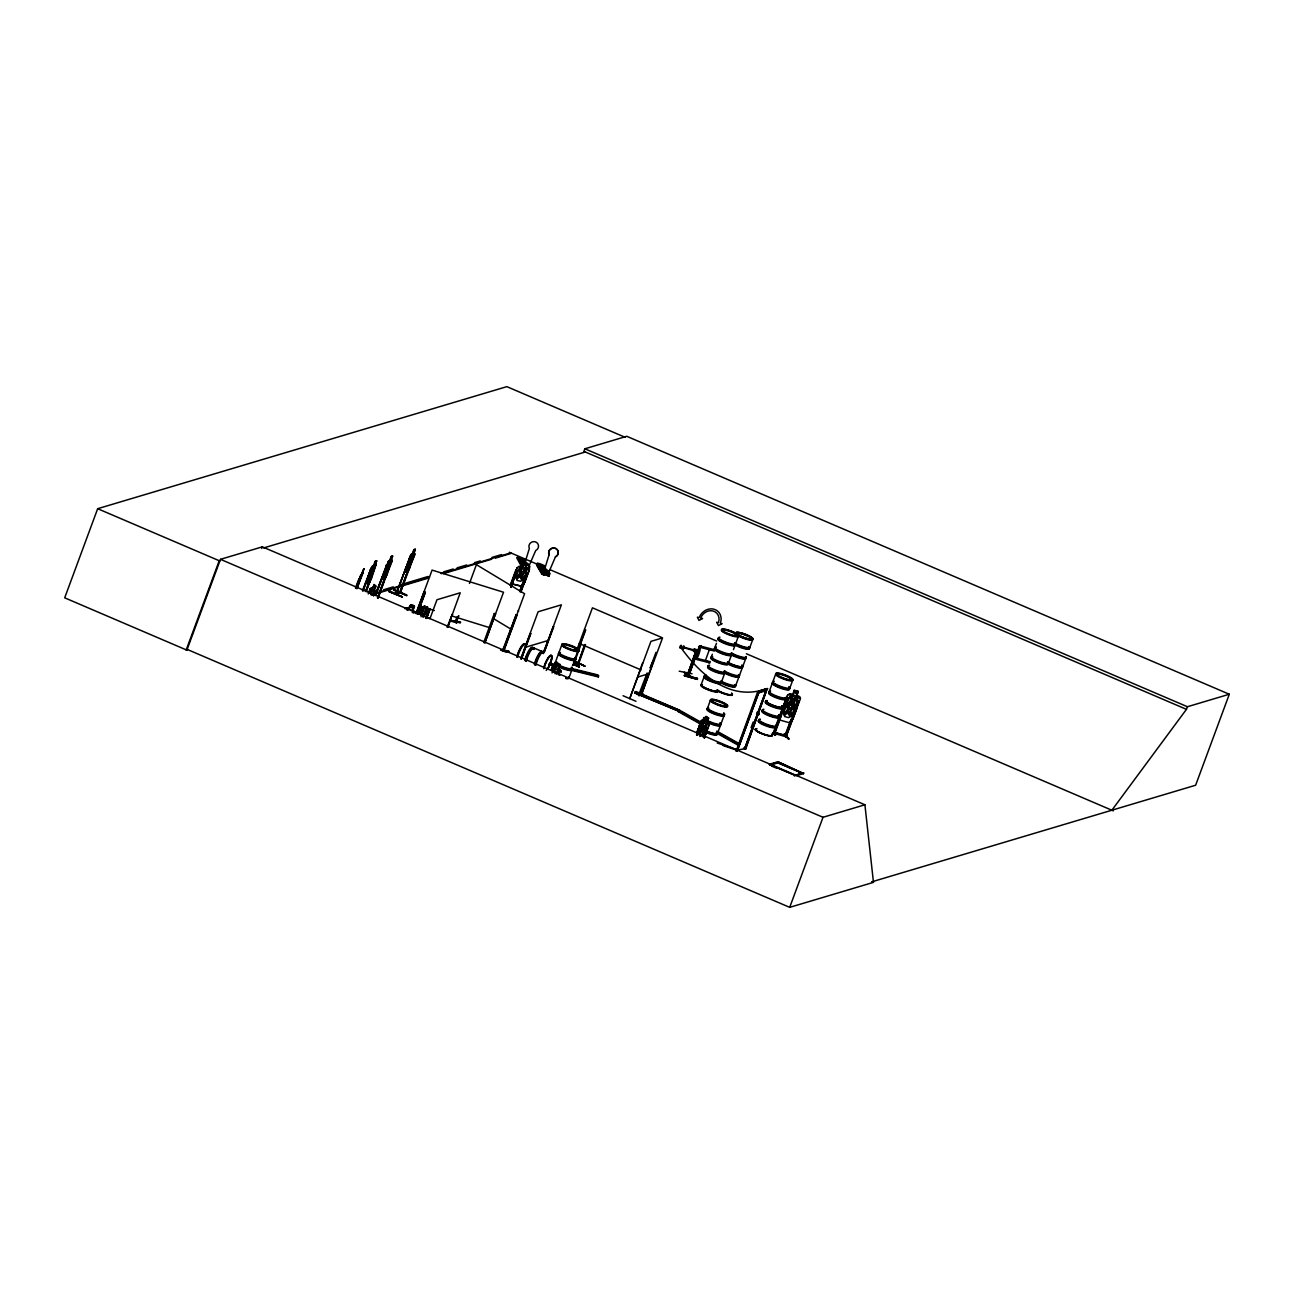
<?xml version="1.0" encoding="UTF-8"?>
<svg xmlns="http://www.w3.org/2000/svg" width="1294" height="1294" viewBox="0 0 1294 1294"><rect width="100%" height="100%" fill="white"/><g stroke="black" fill="none" stroke-linecap="round" stroke-linejoin="round"><path stroke-width="1.5" d="M689.039 675.565L687.729 675.209L695.541 652.079L687.421 674.805M701.057 646.062C701.251 648.278 698.259 647.501 699.828 645.738L688.829 675.5L696.932 652.435M792.575 700.41L792.429 700.491M792.591 700.992C793.546 695.476 787.917 692.533 791.297 701.526C782.757 706.653 788.143 708.53 792.025 702.771C790.602 709.193 796.829 710.552 793.028 702.044C801.439 697.256 795.859 695.056 792.3 701.105M699.86 736.529L700.151 730.398L700.766 735.865L703.451 732.857M526.998 565.219C527.887 563.683 526.189 564.572 528.033 564.718M547.33 570.573C545.647 570.282 548.656 571.43 546.602 571.382M366.364 591.455L375.761 565.025M391.742 561.547L391.888 560.076L378.236 597.941M526.787 564.233L527.095 565.041M546.764 571.317L546.796 570.347M682.456 647.825C682.892 652.419 685.788 643.571 682.86 646.499M783.258 711.409L783.355 706.734L783.096 711.522L793.06 714.304L796.117 710.341M780.185 720.03L780.428 715.388M509.06 651.319L500.535 649.879C508.235 649.75 514.931 654.473 502.088 650.736M512.845 579.469L512.456 584.128L521.773 586.344L524.749 582.3L529.1 570.525L528.211 568.584L528.955 570.557M527.256 565.009L526.965 564.022L527.968 564.734M547.686 571.56L546.909 570.541L546.925 571.657M370.715 594.092L371.2 589.902L371.313 595.256L373.853 592.037L374.16 592.943M527.726 564.782L526.949 563.974M546.731 571.252L546.828 570.379L547.297 571.624M357.92 584.872L359.134 580.99C352.049 599.171 365.102 563.149 359.845 579.049L361.899 574.358L357.807 585.131M696.253 659.212C703.693 630.113 699.731 662.107 694.7 658.953L709.969 662.932M695.444 657.692L696.673 658.015M699.342 647.178L700.394 647.097C702.416 645.48 697.789 645.512 700.733 646.159M703.952 727.082L703.985 726.613M684.736 675.08C723.669 685.286 657.546 668.108 697.385 679.366L697.191 678.994M362.191 574.39L363.938 568.681L356.885 587.153L359.166 582.591M757.2 714.045L756.618 714.628L757.136 713.77M757.33 713.69L756.634 714.142M757.605 714.207L757.977 713.932M758.219 714.854L758.915 713.77M758.963 713.948L758.349 715.339L758.381 714.434M547.006 571.786L546.715 570.913M547.071 570.46L547.249 571.01M574.067 661.185L584.969 666.167L574.229 660.636M527.354 564.103L528.033 564.863M706.103 731.417L706.184 731.239A9.074 1.763 20.3 0 0 717.313 732.986M393.813 589.482L406.801 594.981M406.607 595.515L393.813 589.433M362.385 573.97L362.757 572.595L356.837 588.754M695.347 657.934L710.422 661.719M383.17 574.536L382.167 578.839L383.218 574.504M405.863 567.742L404.812 572.094L405.993 567.856M524.491 564.184L529.359 548.446A4.836 4.642 -28.2 0 1 531.688 542.137A4.836 4.642 -28.2 0 1 538.078 544.192A4.836 4.642 -28.2 0 1 535.732 550.5L528.405 567.306M549.077 554.786L543.658 572.271L548.203 573.792L555.449 556.841A4.836 4.642 -28.2 0 0 557.827 550.613A4.836 4.642 -28.2 0 0 551.406 548.478A4.836 4.642 -28.2 0 0 549.077 554.786L549.109 554.851A4.836 4.642 -28.2 0 1 551.454 548.559A4.836 4.642 -28.2 0 1 557.827 550.613A4.836 4.642 -28.2 0 1 555.449 556.841L555.498 556.921M625.309 437.372L506.844 386.647L97.665 508.704L64.7 597.828L186.87 650.138L220.465 559.332L262.342 546.844L864.91 804.787L873.466 882.362L789.712 907.353L187.145 649.394M218.88 561.661L186.174 650.041L187.646 649.604M261.728 548.51L262.342 546.844M355.446 587.977L359.101 578.402M355.915 588.172L360.379 576.105L362.902 572.66M361.608 573.921L363.938 568.681M356.594 587.88L361.851 574.762L358.179 583.643M357.063 588.058L362.579 573.954M362.417 590.695L370.44 569.942L363.242 590.776M362.87 590.889L371.459 567.565C371.378 564.912 378.042 565.074 374.904 565.138M368.515 582.898L376.667 560.82L375.098 561.321L367.156 583.319L373.481 565.575M365.523 591.39L368.305 583.885M365.911 591.277L374.241 568.745M365.976 591.584L376.667 560.82M368.208 593.962L370.019 588.835M369.922 593.04L371.135 589.757L372.623 589.077M372.478 589.045C375.664 579.647 373.432 589.87 370.197 588.98M370.86 593.817L372.074 590.549L373.837 592.005L372.623 595.272M374.241 590.501L376.117 586.053L374.095 584.467M373.578 596.049L374.387 590.533M374.985 595.289L386.938 565.349L386.097 565.268M376.069 593.299L386.485 565.154M375.438 595.483L388.556 561.078L375.826 595.369M383.202 578.531L391.289 556.452L389.753 560.836M384.577 578.111L392.713 556.032L391.144 556.533L392.616 556.194M377.411 597.86L385.741 575.345M377.799 597.747L391.16 560.415M377.864 598.054L390.287 563.958M381.989 578.774L385.563 577.82L392.017 561.531M389.073 591.487L402.272 596.874L389.009 591.584L389.526 590.776M408.742 558.523L409.583 558.587L395.996 594.043M396.126 594.383L410.311 556.08L411.201 554.317L414.743 553.379C414.031 557.083 415.665 551.859 413.659 553.832L400.315 593.089L395.964 594.383L410.344 556.096M405.863 571.786L413.805 549.643L415.228 549.206L410.069 563.472L408.742 563.861M404.731 571.851L408.014 570.88L414.678 554.77L399.992 593.218L415.374 549.271L413.789 549.772M399.361 592.976L412.932 557.213M389.494 590.792L402.208 596.971L389.025 591.552M410.861 604.605L409.147 608.989L406.817 609.506M414.339 606.336L412.64 610.719L414.048 613.13M416.037 613.453L432.083 570.088L503.528 592.231L484.813 642.811M416.134 613.582L424.06 591.746L425.37 592.264L417.347 613.954M417.25 613.825L425.37 592.264M417.816 614.181L420.501 606.935M418.269 614.375L421.343 605.414M418.658 614.246L421.618 606.918M422.329 606.708L419.903 613.259L421.229 612.855L423.656 606.304M420.873 614.941L422.831 609.668M421.262 614.828L424.367 606.093M421.326 615.135L424.578 606.336M421.051 616.769L424.998 605.786M423.381 615.734L426.729 606.692M423.089 617.432L427.004 606.724M423.834 615.928L427.182 606.789M424.222 615.815L427.57 606.757M427.311 608.148L425.516 614.715L428.848 610.59M428.023 607.921L426.81 611.205L428.136 610.8M426.47 616.397L428.427 611.124M426.276 618.354L429.462 609.248M426.454 618.403L426.729 616.72M428.12 613.825L430.029 608.778M426.745 618.306L430.174 608.843M430.029 618.5L436.968 599.737L460.227 592.798L447.595 627.428M447.142 627.234L452.204 614.456L447.983 627.315M457.008 617.076C452.399 628.253 457.332 616.494 455.812 622.414M469.463 583.448L476.402 564.669L524.588 593.752L503.479 651.125L502.541 650.623L516.096 614.973L516.921 615.475L503.738 651.108M457.364 617.141L456.103 622.543L458.852 615.815M455.585 620.683C458.545 623.174 453.806 626.684 458.497 615.766M460.373 622.543L450.183 620.942M483.697 642.584L494.292 613.518L495.505 613.89L484.91 642.956M522.032 566.368L517.6 556.954L524.911 560.14L516.71 557.779L522.178 567.791M517.6 556.954L517.972 558.426L525.801 561.822L518.878 560.108L524.814 562.324L521.806 561.272L523.86 561.645M518.506 558.636L523.407 560.723M510.289 585.131L515.853 570.12L517.163 570.557L510.92 587.444M510.515 585.309L517.131 567.645L519.04 566.432L528.162 568.778M517.196 567.71L512.99 579.469L512.602 583.998L521.725 586.166M510.693 587.282L517.163 570.557M524.183 559.59L523.488 559.995L524.361 559.137M528.275 568.648L525.639 567.969L527.337 563.65L523.294 562.647L521.741 567.079L519.04 566.432M522.889 566.028L523.067 564.006L523.601 565.009M526.707 563.731L525.267 567.629L529.149 568.875L529.295 566.012L529.408 569.748M519.654 591.455L526.593 572.692L527.693 572.951L520.738 591.714M519.881 591.617L526.593 572.692M528.971 568.503L529.295 566.012M520.964 591.876L529.1 570.525M528.923 569.958L529.828 566.19M502.816 650.575L503.592 649.41M503.059 650.704L516.096 614.973M503.35 651.076L503.948 649.831M518.603 611.302L518.263 610.509M542.461 574.035C538.757 568.859 530.847 558.814 544.111 565.543C546.343 568.842 537.042 565.85 537.35 563.359M538.255 565.041L545.55 568.228L538.078 565.51L544.839 567.694M538.789 566.044C554.414 572.045 535.554 566.125 543.609 568.05M546.019 569.117L539.258 566.95L544.159 569.037M539.258 566.95L539.63 568.422L544.709 570.056M1229.3 694.247L626.749 436.288L584.856 448.792L583.901 451.38L1186.452 709.338L1187.423 706.734L1229.3 694.247L1195.64 785.232L872.124 881.732L873.466 882.362L872.059 881.748M544.483 567.015L544.111 565.543M548.899 575.296L549.044 572.433L548.899 575.296L543.189 573.452L543.868 571.592L542.817 570.411L541.96 572.741L548.721 574.924L549.222 576.202M542.817 570.411L541.782 574.115L536.46 564.184M546.408 570.056C541.96 574.552 549.077 576.849 548.478 570.719L546.424 570.395M548.672 576.364L550.112 573.598L549.044 572.433M520.738 658.743L538.11 611.771L561.37 604.832L543.318 653.616M521.126 658.63L530.491 633.316L521.579 658.808M521.191 658.937L530.944 633.494M543.609 651.933L553.363 626.49L544.451 651.998M544.062 652.111L553.816 626.684M550.985 670.324L552.231 666.96L553.816 666.038L560.723 670.211L561.062 672.346L560.496 670.308M551.066 670.421L552.344 666.992L553.929 666.232M555.401 662.204L558.426 654.004M559.04 652.354L561.952 644.461M552.053 672.912L553.864 667.995L555.87 667.429L557.326 662.819L560.351 664.615L558.474 669.063M554.107 672.152L555.32 668.885L558.038 670.551L556.824 673.818M558.28 674.708L559.493 671.44L558.733 668.998M577.075 649.378L592.442 607.824L661.509 637.392M578.968 647.178L584.516 632.168M572.951 664.226L572.546 665.698L573.177 664.356M573.566 662.528L585.745 629.935L584.581 629.434M581.281 643.539L573.727 664.259L578.693 663.531L585.519 644.719M568.875 678.007L571.802 670.114M584.581 644.606L578.094 663.596L585.082 644.525M578.014 663.563L578.499 662.269M578.693 663.531L579.081 662.221M573.468 664.582L579.146 666.814M578.822 667.025L579.405 666.248L574.035 663.838M597.634 674.87L598.41 676.924L597.634 674.87L570.864 668.302M635.969 701.299L623.029 695.719M642.665 662.787L629.709 698.695L650.931 641.371L662.56 637.91L641.226 695.315L654.101 659.374M634.675 692.355L647.76 697.854M634.756 692.937L636.017 691.578L679.172 710.05L678.768 711.166L634.756 692.937L678.768 711.166M635.597 692.678L636.017 691.578M638.379 695.412L642.811 694.005M638.718 694.765L639.107 695.687M641.064 693.39L639.624 692.808L638.993 694.15L647.129 672.977M639.252 694.263L639.479 692.856L640.918 693.471M652.483 661.784L655.961 652.402M679.221 671.198L692.064 673.753M684.688 672.524L691.481 677.668M693.406 651.222L694.15 649.167C702.626 649.912 691.028 654.845 694.15 649.167M686.224 673.042L691.821 677.005M687.47 674.853L696.301 650.785L697.854 651.27L697.304 652.758L695.541 652.079M689.039 673.22L695.848 654.602M689.217 673.301L699.536 645.69M689.378 677.118L684.17 672.411L690.268 676.552M700.604 724.155L677.91 711.425L679.172 710.05M677.91 711.425L679.738 711.635L680.143 710.519L701.089 722.278M692.193 677.83L686.435 672.993M697.353 678.396L697.369 679.399L684.461 675.824M713.932 649.685L709.241 650.089L705.44 660.393L709.063 662.851M701.041 685.011L703.985 677.118M712.347 654.279L710.827 658.371A9.042 1.763 20.3 0 0 718.914 663.029A9.042 1.763 20.3 0 0 727.94 664.469M714.935 647.421L716.472 643.344M696.609 732.663L700.475 723.362L696.981 735.089M697.013 732.744L701.397 720.629L702.949 719.707L701.445 720.742M696.56 734.329L701.397 720.629M696.593 735.008L700.086 723.281M707.608 707.867L710.535 699.973M697.838 735.073L699.65 730.172L701.445 729.557M703.16 724.996C702.674 731.175 700.814 727.519 698.485 729.218M704.437 720.968L706.023 716.391L708.594 718.105L704.486 733.067L701.963 735.736L699.682 734.167L699.763 729.8L702.788 721.615L704.551 721.001L706.184 716.617M699.682 734.296L700.895 731.013L703.208 732.598L701.995 735.882M721.567 681.728L724.591 673.527M728.425 663.24L731.353 655.33M733.472 649.588L734.96 645.496M735.574 643.846L738.518 635.952M706.702 722.553L708.594 718.105M703.03 724.963L705.634 726.694L703.887 731.045L704.454 733.455M703.224 737.24C702.432 734.07 709.193 727.438 706.702 727.859M704.324 735.445L707.09 727.94M703.904 737.709L707.365 728.328M704.292 737.79L708.708 725.724L708.416 723.734M704.454 737.645L708.837 725.74L708.627 723.637L702.82 719.674M704.68 737.693L705.715 732.226L703.887 731.045M717.458 733.504L720.37 725.611M720.968 723.961L723.993 715.776M735.882 685.092L738.923 676.908M739.521 675.258L742.465 667.364M742.74 666.604L745.668 658.711M749.905 647.226L752.833 639.333M757.508 692.371L766.032 690.462L744.616 748.773L766.032 690.753L764.9 690.268L757.508 692.371L736.076 751.216L736.286 749.452L717.183 742.982M736.642 751.054L758.721 691.093L767.245 688.537L745.619 748.789L743.5 748.126M758.656 692.678L737.289 751.07M737.095 751.345L759.287 691.336L767.811 688.78M751.102 727.6L753.173 722.003M757.136 712.153L756.812 714.789L757.702 712.396M767.245 688.537L745.619 748.789M769.234 691.497L772.275 683.313M772.874 681.663L775.802 673.77M774.75 733.633L787.803 697.951L786.493 697.466L773.165 733.083L786.251 736.836M789.874 687.907L792.818 680.029M773.861 731.967L773.634 733.358L787.706 694.975L789.631 693.794L792.526 694.603M780.492 715.436L784.811 703.758L786.623 702.642M774.459 733.439L775.235 732.339L774.119 732.064M780.719 716.553L774.427 733.407M784.876 705.295L787.658 697.789M774.734 735.17L775.704 734.62L774.734 735.17L772.534 732.922M795.292 700.005L791.071 698.825L789.583 703.451L786.881 704.276L783.841 712.476L784.665 716.569L788.612 717.652L792.009 714.725L795.05 706.54L793.481 704.486M796.619 695.929L798.382 691.4L794.144 690.203L792.656 694.829L790.003 695.703L786.962 703.887L787.787 707.996L791.75 709.096L795.163 706.184L798.204 697.984L796.619 695.929L798.188 691.497L794.273 690.446M788.386 738.971L784.164 734.523M785.604 735.267L784.649 736.286L791.038 719.432M795.891 706.298L797.977 700.669L799.304 701.154L797.977 700.669M785.118 736.561L798.139 700.83M796.813 695.832L799.514 696.544L800.485 698.566L786.105 736.804L786.72 735.542L785.151 734.976M799.142 700.992L785.992 736.787M793.723 704.437L796.408 705.133L797.379 707.155L793.012 718.93L789.955 722.893L779.975 720.095L780.282 715.372L787.706 694.975M777.888 761.745L803.509 773.569L777.888 761.745L769.154 764.35L795.066 775.429M778.082 762.862L802.539 773.343L778.082 762.862L769.849 765.32M789.712 907.353L823.016 817.29L864.91 804.787M360.379 576.137L361.333 574.358M681 647.744C682.747 641.226 677.312 649.831 681 647.744A528.081 165.179 89.5 0 0 765.417 689.087M683.491 647.631L693.746 650.656M696.415 657.934L695.25 657.465M426.066 618.338L428.298 613.89L426.195 618.403M369.437 582.607L371.54 578.111L369.308 582.559L366.024 583.4M410.311 566.562L408.144 571.075L404.634 572.013M526.707 564.653L526.998 564.33M372.09 574.795L368.741 578.919L373.61 565.769M388.135 570.007L384.787 574.132L389.656 560.981M410.796 563.262L407.448 567.37L412.317 554.22M420.615 615.135L421.941 612.644M410.327 556.129L411.201 554.317M374.37 566.982L373.109 567.241M371.604 578.094L375.972 564.928M390.416 562.211L389.154 562.453M387.553 573.485L385.499 577.82M413.061 555.449L411.799 555.692M400.412 591.892L399.846 591.682M524.749 582.3L521.773 586.344M1111.87 810.222L1186.452 709.338M527.726 565.09L527.839 564.313M795.939 710.228L792.963 714.078L783.21 711.36M789.906 722.715L792.834 718.817M450.441 620.408L460.648 622.026M684.752 672.524L689.928 677.166M556.436 673.899L558.959 671.165L558.07 670.664L555.077 673.721L554.091 668.189L554.042 672.459M579.388 666.248L573.986 663.903M370.052 588.948L371.394 587.864M562.858 644.897L563.521 645.35M575.879 650.688L575.021 650.186L576.348 650.009M575.571 649.895L577.383 650.607L575.086 650.138M577.108 651.028L575.846 650.089M576.008 650.639L577.496 650.801M723.54 630.372L722.521 630.016M735.51 635.629L734.895 635.742M735.154 635.888L735.882 635.225M735.364 635.128L736.949 635.742M737.095 636.26L736.302 635.386M750.197 639.317C750.488 640.223 747.722 637.57 751.426 639.624M750.811 639.398L750.423 638.654M711.393 700.442L712.638 700.264M712.832 700.83L711.409 700.475L712.476 700.976M724.963 706.039L726.128 706.524L723.799 705.537M725.999 706.54L724.042 705.651L725.174 706.556M724.09 705.651L725.336 705.667M725.061 706.427L726.193 706.492M776.707 674.19L777.726 673.964M790.602 679.447L789.308 679.479L790.634 679.447M791.038 679.641C793.141 681.841 787.561 678.46 789.566 679.884M412.188 612.418L413.287 612.693M693.843 649.895L683.426 647.097M784.682 703.661L786.558 702.416L789.486 703.273M518.748 557.843L523.18 566.109M528.146 569.376L528.405 569.813M544.111 574.892L538.498 564.249L537.107 564.071L542.332 574.002M543.981 574.859L537.803 564.653L543.237 574.617M544.709 570.977L541.895 565.931L545.275 570.541M542.72 574.471L549.254 575.927M548.235 576.218L547.896 575.781M404.86 608.455C411.266 610.347 408.208 601.225 414.517 606.255L412.818 610.639L415.358 611.916M404.876 608.584L406.737 607.743M641.193 693.794L641.937 693.956M370.893 570.136L370.052 570.056M396.336 593.105L400.105 592.264L396.676 593.105M396.19 594.399C398.39 593.509 394.702 591.94 396.789 593.299M452.657 614.65L451.816 614.585M639.074 695.59L643.344 694.263M263.652 547.928L585.309 451.994M375.228 561.37L376.57 560.981M376.053 561.774L374.662 563.505L375.519 563.246M392.114 556.986L390.707 558.717L391.564 558.458M414.759 550.241L413.352 551.956L414.226 551.697M388.523 561.208L392.082 560.14L391.014 560.593M370.035 575.409L371.378 575.021M386.097 570.622L387.424 570.233M382.086 578.612L385.369 577.625M369.502 582.607L365.943 583.562L371.459 567.565M383.606 589.757L393.279 586.878M401.011 584.581L428.088 576.493M443.567 571.883L453.223 569.004M457.106 567.84L466.762 564.96M474.51 562.647L480.3 560.917M491.914 557.455L501.587 554.576M375.357 593.25L429.511 577.108M441.108 573.646L510.742 552.878M377.605 593.25L427.861 578.256M443.324 573.646L491.655 559.218M495.521 558.07L510.984 553.46M524.927 647.421L548.187 640.481M637.748 677.037L649.378 673.559M758.705 691.4L767.018 688.926M778.357 762.117L770.124 764.576L792.834 774.297M802.814 772.599L794.306 775.785L803.784 772.825M796.522 775.656L803.509 773.569M758.64 692.856L766.032 690.753M744.746 748.805L736.108 750.229M573.614 663.062L578.353 662.641L574.051 663.256M574.714 663.773L577.949 663.24M395.77 594.011L396.465 592.733M722.845 630.243L722.489 630.113M737.758 634.076L737.208 633.494M575.62 650.138L576.703 650.979M734.636 635.37L736.124 636.017M736.335 635.37L735.024 635.467M576.493 650.931L577.561 651.028M748.951 638.735L751.248 639.22M777.597 674.32L777.112 674.174M777.904 674.805L776.95 674.271L778.147 674.724M712.104 700.442L712.428 700.572M725.368 705.651L724.106 705.942M522.841 559.445L523.213 559.849M524.377 562.761L521.66 561.547L524.07 562.178M750.423 638.67L749.404 639.042M777.807 674.53L776.804 674.142M635.16 691.821L680.143 710.519M516.921 615.475L515.74 614.925M455.229 622.042L456.458 622.56M503.867 649.766L503.075 649.329M502.444 651.076L509.27 652.225M723.605 630.728L722.909 630.421M523.374 562.825L527.256 563.586L525.526 568.147L526.965 570.072L523.941 578.272L520.657 581.297L516.953 580.424L516.274 576.445L519.298 568.244L521.822 567.257L523.294 562.647M526.205 564.33L523.827 563.763L523.294 565.219L525.671 565.785M549.821 663.143L555.563 664.55M549.093 663.612L554.835 665.019M572.045 669.241L598.815 675.808M549.416 664.259L553.234 665.197M570.444 669.419L595.305 675.517M548.672 664.728L554.414 666.135M571.624 670.357L598.41 676.924M374.37 590.404L375.778 591.504L375.81 593.574M375.778 591.504L375.583 593.542M714.806 649.831L699.763 645.884M699.083 647.065L714.369 651.044M694.296 649.297L697.417 650.122M697.854 651.27L696.301 650.785M697.515 652.952L695.396 652.451L697.385 653.324M791.152 699.019L795.147 700.151M786.574 702.593L796.457 705.181M750.358 639.527L751.361 639.398M735.138 635.176L736.739 635.58M789.922 679.593L790.763 679.851M789.647 693.956L799.449 696.722L800.323 698.582M787.803 697.951L786.493 697.466M783.954 734.571L789.097 739.165M785.005 735.364L774.944 732.55L785.151 735.51M495.602 614.019L494.292 613.518M418.884 605.738L434.331 610.525M451.719 615.912L490.329 627.881M537.528 564.524L543.949 566.012M518.15 557.957L524.911 560.14M537.9 564.378L544.661 566.546M524.588 562.162L519.509 560.528L522.727 562.081M539.808 567.953L544.871 569.586M524.96 563.634C509.27 559.833 535.765 561.564 527.273 568.195M526.852 564.702L527.434 564.556M542.655 572.449L548.365 574.277M524.426 567.872L529.505 569.506M790.44 680.353L789 679.673M576.574 650.785L575.668 650.025M723.12 745.57L736.48 750.099M456.588 621.249L455.714 620.748M393.538 590.177L406.753 595.644M422.119 615.41L429.543 618.613M584.856 448.792L1187.423 706.734M509.318 552.263L538.563 564.782M549.691 569.554L716.682 641.048M746.363 653.745L1113.293 810.837M579.259 643.474L641.048 669.936M534.001 648.003L541.927 651.416M771.596 766.064L776.837 768.312M220.465 559.332L823.016 817.29M97.665 508.704L219.851 560.998M573.954 661.363L584.969 666.167M573.727 664.485L579.13 666.992M750.099 638.913L751.393 639.559M736.237 635.661L737.143 636.13M576.687 650.445L577.528 650.963M406.656 607.743L415.325 612.03M408.128 610.105L407.109 610.218M716.811 731.078L739.505 743.807M678.331 710.309L701.024 723.039M716.73 731.838L739.424 744.568M679.738 711.635L700.685 723.395M719.885 734.151L739.084 744.923M739.003 745.684L716.31 732.954A9.074 1.763 20.3 0 1 715.097 734.652A9.074 1.763 20.3 0 1 705.942 731.951M695.962 652.92L687.761 675.177M460.373 622.77L450.183 621.152M455.197 621.993L456.022 622.495M494.179 619.017L511.389 629.402M560.011 675.015L558.846 674.465L559.655 674.95M703.063 725.158L705.505 726.775M699.779 728.425L705.618 732.355M706.055 716.585L708.336 718.17M371.232 588.01L375.697 591.633M542.59 565.85L545.114 570.783M784.229 733.827L788.725 738.308M784.115 734.41L788.596 738.923M773.488 732.404L775.721 734.62M773.408 732.453L775.607 734.652M773.1 733.019L775.446 735.364M537.188 563.828L542.849 574.455M518.587 558.086L523.019 566.351M518.182 558.28L522.614 566.562M517.438 557.423L522.469 566.513M705.489 732.323L705.683 734.313M571.657 669.564A9.058 1.763 20.3 0 1 568.05 670.211A9.058 1.763 20.3 0 1 558.571 666.863M556.905 665.957A9.058 1.763 20.3 0 1 556.194 663.434M571.252 668.302A9.187 1.779 20.3 0 1 569.214 669.855A9.187 1.779 20.3 0 1 558.717 666.297M557.018 665.359A9.187 1.779 20.3 0 1 555.32 662.9M574.892 658.468A9.187 1.779 20.3 0 1 566.61 658.274A9.187 1.779 20.3 0 1 559.946 652.969M571.527 667.203A9.042 1.763 20.3 0 1 569.538 668.723A9.042 1.763 20.3 0 1 559.202 665.213M557.52 664.307A9.042 1.763 20.3 0 1 556.824 661.784M575.28 659.73A9.042 1.763 20.3 0 1 565.3 658.387A9.042 1.763 20.3 0 1 559.849 653.599M571.43 667.801A9.187 1.779 20.3 0 1 569.409 669.354A9.187 1.779 20.3 0 1 558.911 665.795M557.213 664.857A9.187 1.779 20.3 0 1 555.498 662.399M575.07 657.967A9.187 1.779 20.3 0 1 566.788 657.773A9.187 1.779 20.3 0 1 560.14 652.467M575.183 657.368A9.058 1.763 20.3 0 1 568.131 657.562A9.058 1.763 20.3 0 1 559.461 652.03M568.762 677.231A9.009 1.747 20.3 0 1 566.06 678.04M568.341 678.654A9.058 1.763 20.3 0 1 565.899 678.59M568.778 677.215A9.026 1.747 20.3 0 1 566.076 678.024M720.224 725.077A9.058 1.763 20.3 0 1 716.617 725.724A9.058 1.763 20.3 0 1 707.155 722.375M705.473 721.454A9.058 1.763 20.3 0 1 704.227 720.612M703.515 719.901A9.058 1.763 20.3 0 1 704.777 718.93M719.82 723.815A9.187 1.779 20.3 0 1 717.798 725.368A9.187 1.779 20.3 0 1 707.3 721.793M705.602 720.871A9.187 1.779 20.3 0 1 704.89 718.316M716.423 732.695A9.058 1.763 20.3 0 1 715.21 734.329A9.058 1.763 20.3 0 1 706.071 731.644M717.523 733.294A9.042 1.763 20.3 0 1 706.314 730.981M724.187 714.692A9.187 1.779 20.3 0 1 714.062 713.35A9.187 1.779 20.3 0 1 708.53 708.481M720.111 722.699A9.058 1.763 20.3 0 1 718.121 724.236A9.058 1.763 20.3 0 1 707.769 720.726M706.087 719.804A9.058 1.763 20.3 0 1 704.405 717.377M723.864 715.242A9.058 1.763 20.3 0 1 713.867 713.9A9.058 1.763 20.3 0 1 708.416 709.096M720.014 723.297A9.187 1.779 20.3 0 1 717.976 724.85A9.187 1.779 20.3 0 1 707.478 721.292M705.78 720.37A9.187 1.779 20.3 0 1 705.068 717.814M723.653 713.463A9.187 1.779 20.3 0 1 715.372 713.269A9.187 1.779 20.3 0 1 708.708 707.964M723.75 712.865A9.058 1.763 20.3 0 1 716.698 713.075A9.058 1.763 20.3 0 1 708.044 707.543M716.116 733.488A9.042 1.763 20.3 0 1 714.903 735.121A9.042 1.763 20.3 0 1 705.78 732.436M784.779 698.145A9.058 1.763 20.3 0 1 777.71 698.339A9.058 1.763 20.3 0 1 769.057 692.824M785.83 698.323A9.187 1.779 20.3 0 1 776.804 697.401A9.187 1.779 20.3 0 1 769.154 692.193M782.466 707.074A9.058 1.763 20.3 0 1 772.453 705.748A9.058 1.763 20.3 0 1 767.002 700.927M781.867 706.071A9.074 1.763 20.3 0 1 773.666 705.877A9.074 1.763 20.3 0 1 767.099 700.636M788.725 687.761A9.187 1.779 20.3 0 1 781.576 687.971A9.187 1.779 20.3 0 1 772.793 682.359M786.105 697.207A9.058 1.763 20.3 0 1 776.109 695.881A9.058 1.763 20.3 0 1 770.658 691.077M788.418 688.311A9.058 1.763 20.3 0 1 781.35 688.505A9.058 1.763 20.3 0 1 772.696 682.973M786.17 698.372A9.187 1.779 20.3 0 1 775.866 696.463A9.187 1.779 20.3 0 1 769.348 691.692M788.919 687.26A9.187 1.779 20.3 0 1 781.77 687.454A9.187 1.779 20.3 0 1 772.987 681.857M789.016 686.661A9.058 1.763 20.3 0 1 780.848 686.467A9.058 1.763 20.3 0 1 774.297 681.242M775.122 726.904A9.058 1.763 20.3 0 1 766.226 725.999A9.058 1.763 20.3 0 1 758.688 720.855M775.446 726.371A9.187 1.779 20.3 0 1 766.436 725.449A9.187 1.779 20.3 0 1 758.785 720.24M756.634 728.975A9.058 1.763 20.3 0 0 762.085 733.779A9.058 1.763 20.3 0 0 772.065 735.17A9.058 1.763 20.3 0 1 762.085 733.779A9.058 1.763 20.3 0 1 756.618 729.023M771.483 734.102A9.074 1.763 20.3 0 1 763.298 733.908A9.074 1.763 20.3 0 1 756.731 728.668M782.239 708.546A9.042 1.763 20.3 0 1 771.046 706.233A9.042 1.763 20.3 0 1 766.679 701.882M782.304 707.527A9.074 1.763 20.3 0 1 772.292 706.184A9.074 1.763 20.3 0 1 766.824 701.38M778.357 715.808A9.187 1.779 20.3 0 1 771.208 716.003A9.187 1.779 20.3 0 1 762.425 710.406M775.737 725.255A9.058 1.763 20.3 0 1 765.741 723.928A9.058 1.763 20.3 0 1 760.274 719.108M778.034 716.342A9.058 1.763 20.3 0 1 770.981 716.553A9.058 1.763 20.3 0 1 762.328 711.021M775.785 726.403A9.187 1.779 20.3 0 1 764.414 724.058A9.187 1.779 20.3 0 1 759.966 719.642M778.551 715.291A9.187 1.779 20.3 0 1 771.386 715.501A9.187 1.779 20.3 0 1 762.619 709.888M778.648 714.692A9.058 1.763 20.3 0 1 770.48 714.498A9.058 1.763 20.3 0 1 763.913 709.274M730.479 654.085A9.058 1.763 20.3 0 1 723.411 654.279A9.058 1.763 20.3 0 1 714.757 648.747M731.514 654.263A9.187 1.779 20.3 0 1 722.505 653.341A9.187 1.779 20.3 0 1 714.854 648.132M727.438 662.285A9.058 1.763 20.3 0 1 719.27 662.091A9.058 1.763 20.3 0 1 712.703 656.867A9.058 1.763 20.3 0 0 718.154 661.703A9.058 1.763 20.3 0 0 728.15 663.029M727.616 661.752A9.042 1.763 20.3 0 1 720.58 661.962A9.042 1.763 20.3 0 1 711.943 656.43M735.154 644.428A9.187 1.779 20.3 0 1 726.144 643.506A9.187 1.779 20.3 0 1 718.493 638.298M731.806 653.146A9.058 1.763 20.3 0 1 721.809 651.82A9.058 1.763 20.3 0 1 716.342 647M734.119 644.234A9.058 1.763 20.3 0 1 727.05 644.444A9.058 1.763 20.3 0 1 718.396 638.913M731.708 653.761A9.187 1.779 20.3 0 1 721.567 652.402A9.187 1.779 20.3 0 1 716.035 647.534M735.348 643.911A9.187 1.779 20.3 0 1 726.338 642.989A9.187 1.779 20.3 0 1 718.688 637.78M734.717 642.584A9.058 1.763 20.3 0 1 726.549 642.406A9.058 1.763 20.3 0 1 719.982 637.166M720.823 682.828A9.058 1.763 20.3 0 1 711.926 681.922A9.058 1.763 20.3 0 1 704.389 676.794M721.308 682.844A9.187 1.779 20.3 0 1 711.021 680.951A9.187 1.779 20.3 0 1 704.486 676.164M717.766 691.093A9.058 1.763 20.3 0 1 707.769 689.767A9.058 1.763 20.3 0 1 702.318 684.963M711.393 657.902A9.042 1.763 20.3 0 1 712.379 657.805M717.199 690.025A9.074 1.763 20.3 0 1 709.015 689.831A9.074 1.763 20.3 0 1 702.432 684.591M728.021 663.418A9.074 1.763 20.3 0 1 718.008 662.091A9.074 1.763 20.3 0 1 712.541 657.271M724.786 672.459A9.187 1.779 20.3 0 1 715.776 671.537A9.187 1.779 20.3 0 1 708.125 666.329M721.437 681.194A9.058 1.763 20.3 0 1 711.441 679.851A9.058 1.763 20.3 0 1 705.974 675.047M723.734 672.282A9.058 1.763 20.3 0 1 716.682 672.476A9.058 1.763 20.3 0 1 708.028 666.944M721.34 681.792A9.187 1.779 20.3 0 1 711.199 680.434A9.187 1.779 20.3 0 1 705.667 675.565M724.98 671.958A9.187 1.779 20.3 0 1 715.954 671.036A9.187 1.779 20.3 0 1 708.319 665.828M724.349 670.632A9.058 1.763 20.3 0 1 716.18 670.438A9.058 1.763 20.3 0 1 709.613 665.213M745.522 658.177A9.058 1.763 20.3 0 1 740.944 658.597A9.058 1.763 20.3 0 1 730.77 654.554M745.991 658.177A9.187 1.779 20.3 0 1 740.168 657.805A9.187 1.779 20.3 0 1 730.884 653.971M741.737 665.714A9.058 1.763 20.3 0 1 738.858 667.073A9.058 1.763 20.3 0 1 727.713 662.819M741.931 665.132A9.042 1.763 20.3 0 1 739.068 666.491A9.042 1.763 20.3 0 1 727.94 662.237M741.883 665.375A9.074 1.763 20.3 0 1 738.987 666.733A9.074 1.763 20.3 0 1 727.826 662.463M748.757 647.065A9.187 1.779 20.3 0 1 745.829 648.456A9.187 1.779 20.3 0 1 734.523 644.137M746.12 656.527A9.058 1.763 20.3 0 1 741.559 656.948A9.058 1.763 20.3 0 1 731.369 652.904M748.433 647.615A9.058 1.763 20.3 0 1 745.554 648.99A9.058 1.763 20.3 0 1 734.41 644.719M746.023 657.126A9.187 1.779 20.3 0 1 741.397 657.562A9.187 1.779 20.3 0 1 731.078 653.47M748.935 646.563A9.187 1.779 20.3 0 1 746.023 647.954A9.187 1.779 20.3 0 1 734.717 643.619M749.76 646.693A9.058 1.763 20.3 0 1 745.198 647.113A9.058 1.763 20.3 0 1 735.008 643.069M734.426 685.496A9.058 1.763 20.3 0 1 731.547 686.855A9.058 1.763 20.3 0 1 720.386 682.601M734.733 684.947A9.187 1.779 20.3 0 1 732.711 686.499A9.187 1.779 20.3 0 1 722.214 682.941M732.113 694.425A9.058 1.763 20.3 0 1 727.535 694.846A9.058 1.763 20.3 0 1 717.361 690.802M731.563 693.18A9.042 1.763 20.3 0 1 728.684 694.538A9.042 1.763 20.3 0 1 717.572 690.284M742.109 667.316A9.042 1.763 20.3 0 1 737.564 667.736A9.042 1.763 20.3 0 1 727.39 663.693M731.514 693.406A9.074 1.763 20.3 0 1 728.619 694.781A9.074 1.763 20.3 0 1 717.458 690.511M742.335 666.798A9.074 1.763 20.3 0 1 737.774 667.219A9.074 1.763 20.3 0 1 727.568 663.175M738.373 675.112A9.187 1.779 20.3 0 1 735.461 676.503A9.187 1.779 20.3 0 1 724.155 672.168M735.752 684.558A9.058 1.763 20.3 0 1 731.191 684.995A9.058 1.763 20.3 0 1 721.001 680.951M738.065 675.662A9.058 1.763 20.3 0 1 735.186 677.021A9.058 1.763 20.3 0 1 724.025 672.751M735.655 685.173A9.187 1.779 20.3 0 1 731.029 685.61A9.187 1.779 20.3 0 1 720.709 681.501M738.567 674.611A9.187 1.779 20.3 0 1 735.639 675.986A9.187 1.779 20.3 0 1 724.349 671.667M739.392 674.724A9.058 1.763 20.3 0 1 734.83 675.161A9.058 1.763 20.3 0 1 724.64 671.101M543.593 668.497A9.074 2.232 -66.8 0 1 548.818 656.786A9.074 2.232 -66.8 0 1 551.406 658.743A9.074 2.232 -66.8 0 1 546.181 670.454M534.357 664.534A9.058 2.232 -66.8 0 1 539.048 653.535A9.058 2.232 -66.8 0 1 542.348 653.195M526.415 661.137A9.058 2.232 -66.8 0 1 530.572 650.947A9.058 2.232 -66.8 0 1 534.357 648.634M524.83 660.458A9.058 2.232 -66.8 0 1 529.521 649.459A9.058 2.232 -66.8 0 1 532.821 649.119M516.856 657.012A9.026 2.216 -66.8 0 1 520.997 646.871A9.026 2.216 -66.8 0 1 524.749 644.574M534.859 664.841A9.187 2.264 -66.8 0 1 539.614 653.696A9.187 2.264 -66.8 0 1 542.962 653.341M525.817 660.975A9.187 2.264 -66.8 0 1 530.572 649.831A9.187 2.264 -66.8 0 1 533.921 649.475M535.942 665.213A9.058 2.232 -66.8 0 1 540.099 655.023A9.058 2.232 -66.8 0 1 543.884 652.726M535.344 665.051A9.187 2.264 -66.8 0 1 539.549 654.715A9.187 2.264 -66.8 0 1 543.383 652.37M525.332 660.765A9.187 2.264 -66.8 0 1 530.071 649.62A9.187 2.264 -66.8 0 1 533.435 649.264M517.649 657.368A9.042 2.216 -66.8 0 1 521.806 647.194A9.042 2.216 -66.8 0 1 525.574 644.897M517.163 657.19A9.074 2.232 -66.8 0 1 521.336 646.984A9.074 2.232 -66.8 0 1 525.105 644.671M702.529 734.167L703.305 734.895L703.645 728.571L707.025 724.624L706.281 724.139L703.532 727.244L703.095 721.793L702.626 727.907L699.083 731.983L699.86 732.485L702.771 729.169L702.529 734.167M519.622 568.438L520.35 573.889C512.521 578.758 516.888 581.394 520.851 575.054C520.026 582.3 525.186 581.572 521.983 574.31C529.553 569.7 525.348 567.079 521.498 573.08L520.916 568.616L519.622 568.438M783.614 714.514L784.989 715.048L788.839 711.441C788.111 718.671 793.594 718.445 790.036 710.746C797.977 706.346 793.416 703.58 789.486 709.468C789.955 702.432 785.021 703.046 788.289 710.228L783.614 714.514M374.289 585.681L373.74 587.153L374.872 588.091L375.422 586.619L374.289 585.681M411.201 605.641L410.667 607.096L412.899 608.229L413.449 606.757L411.201 605.641M521.272 568.729L518.247 576.914L521.951 577.787L524.976 569.603L521.272 568.729M557.698 664.065L557.164 665.52L558.911 666.588L559.445 665.132L557.698 664.065M648.148 673.511L640.336 694.732L648.294 673.478M652.16 662.674L650.154 668.092L652.305 662.625M704.017 722.456L700.992 730.657L703.273 732.226L706.298 724.042L704.017 722.456M706.314 717.62L705.78 719.092L707.236 720.111L707.786 718.639L706.314 717.62M703.208 726.177L702.658 727.649L704.146 728.668L704.696 727.196L703.208 726.177M744.665 747.511L744.244 748.628L746.072 748.838L746.476 747.738L744.665 747.511M792.122 696.285L789.081 704.486L793.044 705.586L796.069 697.401L792.122 696.285M788.984 704.858L785.959 713.059L789.906 714.142L792.931 705.958L788.984 704.858M791.588 699.941L791.038 701.397L793.578 702.108L794.128 700.636L791.588 699.941M794.71 691.368L794.176 692.84L796.716 693.552L797.266 692.08L794.71 691.368M702.496 618.516L698.97 620.441L697.385 617.173L699.148 617.626A12.212 10.708 -48.6 0 1 713.9 609.183A12.212 10.708 -48.6 0 1 720.354 623.19L722.101 623.659L718.429 625.552L716.666 622.236L718.413 622.689A10.19 8.929 -48.6 0 0 713.043 610.994A10.19 8.929 -48.6 0 0 700.717 618.047L702.496 618.516M541.507 567.92L544.418 569.117L541.507 567.92M551.325 669.71L552.134 670.195L551.325 669.71M369.081 591.568L369.081 591.568M564.2 646.207A9.058 1.763 20.3 0 0 578.677 650.688A9.058 1.763 20.3 0 0 568.923 644.8A9.058 1.763 20.3 0 0 564.2 646.207M563.925 647.065A9.009 1.747 20.3 0 0 578.321 651.513A9.009 1.747 20.3 0 0 568.616 645.657A9.009 1.747 20.3 0 0 563.925 647.065M564.055 646.563A9.074 1.763 20.3 0 0 578.564 651.06A9.074 1.763 20.3 0 0 568.778 645.156A9.074 1.763 20.3 0 0 564.055 646.563M712.784 701.704A9.058 1.763 20.3 0 0 727.26 706.201A9.058 1.763 20.3 0 0 717.491 700.297A9.058 1.763 20.3 0 0 712.784 701.704M712.476 702.561A9.042 1.763 20.3 0 0 726.921 707.042A9.042 1.763 20.3 0 0 717.183 701.154A9.042 1.763 20.3 0 0 712.476 702.561M712.638 702.06A9.074 1.763 20.3 0 0 727.147 706.54A9.074 1.763 20.3 0 0 717.361 700.652A9.074 1.763 20.3 0 0 712.638 702.06M778.05 675.5A9.058 1.763 20.3 0 0 792.526 679.981A9.058 1.763 20.3 0 0 782.757 674.093A9.058 1.763 20.3 0 0 778.05 675.5M774.88 706.023A9.042 1.763 20.3 0 0 781.916 705.828A9.026 1.747 20.3 0 1 774.863 706.039A9.026 1.747 20.3 0 1 766.242 700.523A9.042 1.763 20.3 0 0 774.88 706.023M777.743 676.358A9.042 1.763 20.3 0 0 792.187 680.822A9.042 1.763 20.3 0 0 782.449 674.95A9.042 1.763 20.3 0 0 777.743 676.358M777.904 675.856A9.074 1.763 20.3 0 0 792.397 680.353A9.074 1.763 20.3 0 0 782.627 674.449A9.074 1.763 20.3 0 0 777.904 675.856M723.734 631.488A9.058 1.763 20.3 0 0 738.211 635.969A9.058 1.763 20.3 0 0 728.441 630.081A9.058 1.763 20.3 0 0 723.734 631.488M723.443 632.281A9.042 1.763 20.3 0 0 737.887 636.761A9.042 1.763 20.3 0 0 728.15 630.89A9.042 1.763 20.3 0 0 723.443 632.281M723.605 631.779A9.074 1.763 20.3 0 0 738.114 636.276A9.074 1.763 20.3 0 0 728.328 630.372A9.074 1.763 20.3 0 0 723.605 631.779M710.196 689.993A9.042 1.763 20.3 0 0 717.248 689.799A9.026 1.747 20.3 0 1 710.212 689.977A9.042 1.763 20.3 0 1 701.558 684.477A9.026 1.747 20.3 0 0 710.212 689.977M738.065 634.804A9.058 1.763 20.3 0 0 752.542 639.285A9.058 1.763 20.3 0 0 742.788 633.397A9.058 1.763 20.3 0 0 738.065 634.804A9.058 1.763 20.3 0 0 752.526 639.349A9.058 1.763 20.3 0 0 742.756 633.445A9.058 1.763 20.3 0 0 738.049 634.853M737.774 635.661A9.042 1.763 20.3 0 0 752.218 640.142A9.042 1.763 20.3 0 0 742.465 634.254A9.042 1.763 20.3 0 0 737.774 635.661M737.92 635.176A9.074 1.763 20.3 0 0 752.429 639.657A9.074 1.763 20.3 0 0 742.643 633.769A9.074 1.763 20.3 0 0 737.92 635.176M548.802 657.384A9.074 2.232 -66.8 0 0 543.933 668.642A9.058 2.232 -66.8 0 1 548.818 657.401A9.074 2.232 -66.8 0 1 551.907 657.773A9.058 2.232 -66.8 0 1 547.588 669.095A9.074 2.232 -66.8 0 0 551.907 657.773A9.058 2.232 -66.8 0 0 548.818 657.401"/></g></svg>
